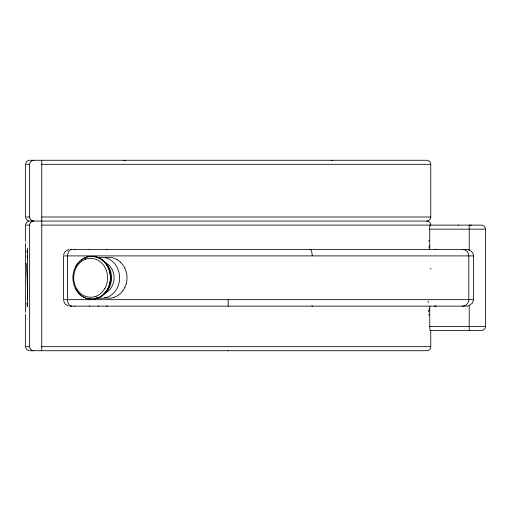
<?xml version="1.0" encoding="UTF-8"?>
<svg xmlns="http://www.w3.org/2000/svg" width="511" height="511" viewBox="0 0 511 511"><rect width="100%" height="100%" fill="white"/><g stroke="black" fill="none" stroke-linecap="round" stroke-linejoin="round"><path stroke-width="0.77" d="M468.926 249.949L469.207 250.064A6.924 6.694 -89.7 0 1 473.473 255.187A4.835 4.656 -90 0 1 473.544 255.902L473.531 300.11L472.107 303.355L468.964 305.61A7.793 7.793 0 0 1 466.141 306.146L69.898 306.153M429.01 247.976L429.342 245.861M63.53 254.727L65.319 251.323L68.723 249.528M126.262 283.694L124.837 287.463M25.627 163.533L26.738 161.463L28.814 160.352M25.627 224.316L26.738 222.24L28.814 221.135M122.806 290.81L120.321 293.57A20.97 18.434 -84.8 0 1 117.345 295.843L113.985 297.376M469.207 305.508L469.226 330.457M29.6 160.275L426.717 160.275A4.05 4.05 0 0 1 430.767 164.325L430.767 217.003A4.05 4.05 0 0 1 426.717 221.059L29.6 221.059M33.783 160.288A4.139 4.139 0 0 0 29.6 164.325L25.55 164.325L25.55 217.003L29.644 217.003A4.139 4.139 0 0 0 33.783 221.039M41.761 164.325L430.767 164.325M41.761 217.003L430.767 217.003M33.783 221.071A4.139 4.139 0 0 0 29.6 225.108L25.55 225.108L25.55 241.32M41.761 225.108L481.375 225.108A4.05 4.05 0 0 1 485.431 229.158L485.431 326.414A4.05 4.05 0 0 1 481.375 330.464L430.121 330.464M429.751 249.419L429.751 229.158L485.431 229.158M69.898 249.419L466.141 249.419A7.793 7.793 0 0 1 468.919 249.956L468.964 249.962M473.55 255.902L63.421 255.902L63.421 299.67L473.55 299.67M485.431 326.414L429.751 326.414L429.751 306.153M33.783 350.712A4.139 4.139 0 0 1 29.6 346.675L25.55 346.675L25.55 314.259M41.761 346.675L430.767 346.675L430.767 330.464M29.6 350.725L426.717 350.725A4.05 4.05 0 0 0 430.767 346.675M68.723 306.044L65.319 304.256L63.53 300.851M28.814 220.976L26.738 219.871L25.627 217.795M28.814 350.648L26.738 349.537L25.627 347.467M469.207 250.064L469.226 225.121M117.332 259.76L113.985 258.196A20.894 18.153 80.7 0 0 110.51 257.429L107.106 257.423A20.894 18.14 81.3 0 0 105.394 257.71M120.321 262.002L122.806 264.768A20.97 18.696 87.7 0 1 124.799 268.134M124.837 268.109L126.262 271.878A20.894 18.926 89.8 0 1 126.952 275.838L126.971 279.741A20.894 18.971 -89.9 0 1 126.281 283.701M429.483 310.567L429.163 308.599M458.265 225.121L458.265 225.651M228.162 299.67L228.162 306.153M228.162 350.322L228.162 350.712M41.761 160.275L41.761 350.725M29.644 164.325L29.644 217.003M29.644 225.108L29.644 346.675M27.575 248.237L27.575 306.709M25.55 243.345L25.55 312.234M426.717 221.059A4.05 4.05 0 0 1 430.767 225.108M331.083 160.71A3.245 3.245 0 0 1 332.706 160.275M123.611 160.275A3.245 3.245 0 0 1 125.233 160.71M428.889 312.119A37.45 7.084 90 0 1 428.218 310.407M428.033 301.056A37.993 0.715 82.5 0 1 428.116 301.771M430.722 269.035A37.469 1.757 -84.9 0 1 430.792 268.345M429.63 315.396A38.133 7.307 90 0 1 428.652 314.406M428.576 302.423A38.376 0.881 82.8 0 1 428.608 302.736M470.593 330.362A4.05 3.826 -90 0 1 469.737 330.464M436.337 306.153A6.483 6.439 -90 0 1 434.439 305.865M74.983 306.153A6.483 0.677 -90 0 1 74.778 305.865M71.827 306.153A6.483 4.286 -90 0 1 67.541 299.67L67.541 255.902A6.483 4.286 -90 0 1 71.827 249.419M89.719 306.153A6.483 0.677 -90 0 1 89.521 305.865M107.246 305.865A6.483 3.775 -90 0 1 106.135 306.153M98.815 305.865A6.483 1.654 90 0 1 98.323 306.153M312.63 306.153A6.483 2.612 -90 0 1 311.857 305.865M462.385 306.153A6.483 6.419 -90 0 0 468.804 299.67L468.804 255.902A6.483 6.419 -90 0 0 462.385 249.419M124.882 287.489A20.97 18.786 -88.5 0 1 122.838 290.836M113.991 297.389A20.894 18.166 -81.2 0 1 110.51 298.162L107.106 298.156A20.894 18.14 -80.7 0 1 104.538 297.645M117.319 259.792A20.97 18.364 83.7 0 1 120.296 262.041M74.83 249.585A6.483 0.677 90 0 1 74.983 249.419M309.966 249.419A6.483 2.242 -90 0 1 312.202 255.902M434.906 249.585A6.483 6.439 -90 0 1 436.337 249.419M106.135 249.419A6.483 3.775 -90 0 1 106.971 249.585M89.572 249.585A6.483 0.677 -90 0 1 89.719 249.419M98.278 257.716A20.466 17.828 90 0 1 119.593 277.997A20.466 17.828 90 0 1 97.92 297.772M105.177 262.59A16.409 14.295 90 0 1 114.074 277.837A16.409 14.295 90 0 1 105.094 293.02M105.157 262.75A19.124 16.665 -90 0 1 103.299 294.279M109.526 271.692A16.454 14.334 90 0 1 109.878 272.823M89.336 256.726A21.321 18.575 90 0 1 110.81 278.431A21.321 18.575 90 0 1 88.237 298.609M97.844 298.117A2.025 0.945 70 0 1 97.505 298.264M86.212 257.314A2.025 0.945 70 0 1 86.634 257.455M75.59 267.183A21.475 18.709 -90 0 1 103.784 261.236A21.475 18.709 -90 0 1 103.989 294.138A21.475 18.709 -90 0 1 75.724 288.664M73.309 280.616A21.475 18.709 -90 0 1 73.214 279.549M73.194 276.336A21.475 18.709 -90 0 1 73.335 274.739M97.301 298.264A21.475 18.709 -90 0 1 73.82 284.269A21.475 18.709 -90 0 1 86.014 257.314A21.475 18.709 90 0 1 109.495 271.309A21.475 18.709 90 0 1 97.301 298.264A2.025 0.945 70 0 1 95.774 296.329M85.548 259.243A2.025 0.945 70 0 1 86.014 257.314M27.128 255.653A36.766 2.351 86.3 0 1 27.441 258.572M26.233 263.248A36.307 3.27 87.6 0 1 27.351 299.076M27.038 252.581A36.364 2.101 86 0 1 27.019 250.537M27.696 303.496A36.766 3.098 -87.4 0 1 27.255 306.594M27.019 305.035A36.364 2.101 -86 0 1 27.038 302.997M430.09 330.304A4.062 0.326 88.8 0 1 429.777 326.414M428.697 241.109A38.14 7.307 -90 0 1 429.63 240.183M429.687 229.158A4.062 0.409 -90 0 1 430.09 225.115M469.737 225.108A4.05 3.826 -90 0 1 471.653 225.651M104.736 288.626A19.45 16.946 -90 0 0 91.808 258.381A19.45 16.946 -90 0 0 75.449 286.352A19.45 16.946 -90 0 0 104.736 288.626"/></g></svg>
